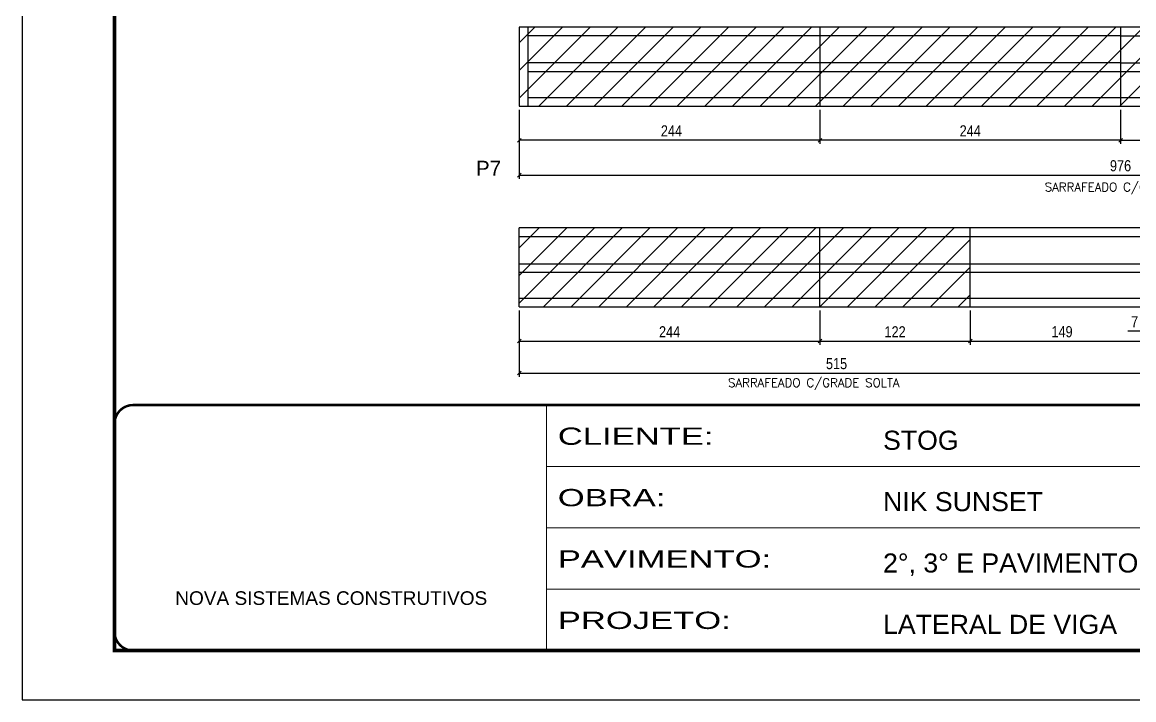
# Model space of a CAD drawing. Extents: x -10448 to -1189, y -11772 to 17235.
# Drawn here: x -8863 to -7961, y 863 to 1413 of the extents above; entities that cross this region are included whole.
import ezdxf

# ---------------------------------------------------------------- set-up
doc = ezdxf.new("R2010")
doc.units = 0
doc.linetypes.add('CONTINUO', pattern=[0])
doc.linetypes.add('DASHED', pattern=[0.75, 0.5, -0.25])
for name, color, linetype in [('5', 5, 'Continuous'), ('COTA', 241, 'Continuous'), ('Painéis', 200, 'Continuous'), ('Reaproveitamento', 251, 'Continuous'), ('SARR_2.2x7', 40, 'Continuous')]:
    doc.layers.add(name, color=color, linetype=linetype)
doc.layers.add('Folhas', color=255, linetype='Continuous', lineweight=9)
doc.layers.add('SARRAFO DE PRESSAO', color=251, linetype='DASHED', lineweight=9)
doc.layers.add('Laje_Perimetro', color=7, linetype='Continuous', plot=False)
doc.styles.add('ARIAL', font='arial.ttf')
doc.styles.add('COTA TECNICA-50', font='techl___.ttf', dxfattribs={"height": 9})
doc.styles.add('Romans', font='romans.shx')
doc.styles.get("Standard").update_dxf_attribs({"font": 'arial.ttf'})
doc.styles.add('Tecnologia', font='')
doc.styles.get('Tecnologia').set_extended_font_data('Forgotten Futurist')
doc.dimstyles.new('COTA PAINEL-50', dxfattribs={"dimtxt": 9, "dimasz": 3, "dimexe": 3, "dimexo": 3, "dimgap": 3, "dimtad": 1, "dimdec": 1, "dimzin": 12, "dimdsep": 46, "dimtxsty": 'COTA TECNICA-50', "dimblk1": 'OBLIQUE', "dimblk2": 'OBLIQUE', "dimsah": 1, "dimcen": 0.9, "dimclrd": 4, "dimclre": 4, "dimclrt": 240, "dimadec": 1, "dimazin": 3, "dimtfac": 1, "dimtdec": 1, "dimtmove": 0, "dimatfit": 3, "dimfxl": 1, "dimtolj": 1, "dimtzin": 12, "dimarcsym": 0})
pattern_1 = [(45, (-139469.283, -18437.76), (-11.2253202, 11.2253202), [])]
pattern_2 = [(45, (-139469.283, -18424.684), (-11.2253202, 11.2253202), [])]

# ---------------------------------------------------------------- blocks, each defined once
blk = doc.blocks.new('9999999999')
at = {"color": 30, "linetype": 'CONTINUO'}
for p, q in [((98564.56, 34230.21), (98564.56, 34429.45)), ((98564.56, 34379.64), (99583.98, 34379.64)), ((98564.56, 34329.83), (99487.98, 34329.83)), ((98564.56, 34280.02), (99487.98, 34280.02))]:
    blk.add_line(p, q, dxfattribs=at)
at = {"color": 30, "linetype": 'CONTINUO', "const_width": 2}
blk.add_lwpolyline([(99583.98, 34230.21), (99583.98, 34414.45, 0.414214), (99568.98, 34429.45), (98228.98, 34429.45, 0.414214), (98213.98, 34414.45), (98213.98, 34245.21, 0.414214), (98228.98, 34230.21), (99583.98, 34230.21)], format="xyb", dxfattribs=at)
at = {"layer": 'Folhas'}
blk.add_lwpolyline([(98138.98, 34190.21), (99623.98, 34190.21), (99623.98, 35240.21), (98138.98, 35240.21)], close=True, dxfattribs=at)
at = {"layer": 'Folhas', "color": 30, "const_width": 3}
blk.add_lwpolyline([(98213.98, 34230.21), (99583.98, 34230.21), (99583.98, 35200.21), (98213.98, 35200.21)], close=True, dxfattribs=at)
at = {"color": 7, "linetype": 'Continuous', "ltscale": 5, "style": 'ARIAL'}
for s, height, p in [('STOG', 15.483, (98837.68, 34393.13)), ('NIK SUNSET', 15.483, (98837.68, 34343.32)), ('2°, 3° E PAVIMENTO TIPO', 15.4829, (98837.68, 34293.51)), ('NOVA SISTEMAS CONSTRUTIVOS', 11.0592, (98263.19, 34267.21)), ('LATERAL DE VIGA', 15.4829, (98837.68, 34243.7))]:
    blk.add_text(s, height=height, dxfattribs=at).set_placement(p)
at = {"layer": 'Folhas', "color": 7, "style": 'Tecnologia', "width": 1.5}
for s, p in [('CLIENTE:', (98573.65, 34397.17)), ('OBRA:', (98573.65, 34347.31)), ('PAVIMENTO:', (98573.65, 34297.5)), ('PROJETO:', (98573.65, 34247.69))]:
    blk.add_text(s, height=14, dxfattribs=at).set_placement(p)
blk = doc.blocks.new('_Oblique')
at = {"color": 0, "linetype": 'ByBlock', "lineweight": -2}
blk.add_line((-0.5, -0.5), (0.5, 0.5), dxfattribs=at)
blk = doc.blocks.new('*D925')
at = {"layer": 'COTA', "color": 4, "linetype": 'ByBlock', "lineweight": -2, "transparency": 16777216}
for p, q in [((-8459.84, 1341.72), (-8459.84, 1314)), ((-8215.84, 1341.72), (-8215.84, 1314)), ((-8215.84, 1317), (-8459.84, 1317))]:
    blk.add_line(p, q, dxfattribs=at)
at = {"layer": 'Defpoints', "color": 0, "linetype": 'ByBlock', "transparency": 16777216}
for p in [(-8459.84, 1344.72), (-8215.84, 1344.72), (-8459.84, 1317)]:
    blk.add_point(p, dxfattribs=at)
at = {"layer": 'COTA', "color": 4, "linetype": 'ByBlock', "lineweight": -2, "transparency": 16777216, "xscale": 3, "yscale": 3, "zscale": 3, "rotation": 180}
blk.add_blockref('_Oblique', (-8459.84, 1317), dxfattribs=at)
at = {"layer": 'COTA', "color": 4, "linetype": 'ByBlock', "lineweight": -2, "transparency": 16777216, "xscale": 3, "yscale": 3, "zscale": 3}
blk.add_blockref('_Oblique', (-8215.84, 1317), dxfattribs=at)
at = {"layer": 'COTA', "color": 240, "linetype": 'ByBlock', "transparency": 16777216, "insert": (-8336.34, 1324.57), "char_height": 9, "attachment_point": 5, "style": 'COTA TECNICA-50'}
blk.add_mtext('\\A1;244', dxfattribs=at)
blk = doc.blocks.new('*D926')
at = {"layer": 'COTA', "color": 4, "linetype": 'ByBlock', "lineweight": -2, "transparency": 16777216}
for p, q in [((-7971.84, 1341.72), (-7971.84, 1314)), ((-7727.84, 1341.72), (-7727.84, 1314)), ((-7971.84, 1317), (-7727.84, 1317))]:
    blk.add_line(p, q, dxfattribs=at)
at = {"layer": 'Defpoints', "color": 0, "linetype": 'ByBlock', "transparency": 16777216}
for p in [(-7971.84, 1344.72), (-7727.84, 1344.72), (-7727.84, 1317)]:
    blk.add_point(p, dxfattribs=at)
at = {"layer": 'COTA', "color": 4, "linetype": 'ByBlock', "lineweight": -2, "transparency": 16777216, "xscale": 3, "yscale": 3, "zscale": 3, "rotation": 180}
blk.add_blockref('_Oblique', (-7971.84, 1317), dxfattribs=at)
at = {"layer": 'COTA', "color": 4, "linetype": 'ByBlock', "lineweight": -2, "transparency": 16777216, "xscale": 3, "yscale": 3, "zscale": 3}
blk.add_blockref('_Oblique', (-7727.84, 1317), dxfattribs=at)
at = {"layer": 'COTA', "color": 240, "linetype": 'ByBlock', "transparency": 16777216, "insert": (-7849.84, 1324.57), "char_height": 9, "attachment_point": 5, "style": 'COTA TECNICA-50'}
blk.add_mtext('\\A1;244', dxfattribs=at)
blk = doc.blocks.new('*D927')
at = {"layer": 'COTA', "color": 4, "linetype": 'ByBlock', "lineweight": -2, "transparency": 16777216}
for p, q in [((-8215.84, 1341.72), (-8215.84, 1314)), ((-7971.84, 1341.72), (-7971.84, 1314)), ((-7971.84, 1317), (-8215.84, 1317))]:
    blk.add_line(p, q, dxfattribs=at)
at = {"layer": 'Defpoints', "color": 0, "linetype": 'ByBlock', "transparency": 16777216}
for p in [(-8215.84, 1344.72), (-7971.84, 1344.72), (-8215.84, 1317)]:
    blk.add_point(p, dxfattribs=at)
at = {"layer": 'COTA', "color": 4, "linetype": 'ByBlock', "lineweight": -2, "transparency": 16777216, "xscale": 3, "yscale": 3, "zscale": 3, "rotation": 180}
blk.add_blockref('_Oblique', (-8215.84, 1317), dxfattribs=at)
at = {"layer": 'COTA', "color": 4, "linetype": 'ByBlock', "lineweight": -2, "transparency": 16777216, "xscale": 3, "yscale": 3, "zscale": 3}
blk.add_blockref('_Oblique', (-7971.84, 1317), dxfattribs=at)
at = {"layer": 'COTA', "color": 240, "linetype": 'ByBlock', "transparency": 16777216, "insert": (-8093.84, 1324.57), "char_height": 9, "attachment_point": 5, "style": 'COTA TECNICA-50'}
blk.add_mtext('\\A1;244', dxfattribs=at)
blk = doc.blocks.new('*D928')
at = {"layer": 'COTA', "color": 4, "linetype": 'ByBlock', "lineweight": -2, "transparency": 16777216}
for p, q in [((-8215.84, 1178.76), (-8215.84, 1150.89)), ((-8093.84, 1178.76), (-8093.84, 1150.89)), ((-8215.84, 1153.89), (-8093.84, 1153.89))]:
    blk.add_line(p, q, dxfattribs=at)
at = {"layer": 'Defpoints', "color": 0, "linetype": 'ByBlock', "transparency": 16777216}
for p in [(-8215.84, 1181.76), (-8093.84, 1181.76), (-8093.84, 1153.89)]:
    blk.add_point(p, dxfattribs=at)
at = {"layer": 'COTA', "color": 4, "linetype": 'ByBlock', "lineweight": -2, "transparency": 16777216, "xscale": 3, "yscale": 3, "zscale": 3, "rotation": 180}
blk.add_blockref('_Oblique', (-8215.84, 1153.89), dxfattribs=at)
at = {"layer": 'COTA', "color": 4, "linetype": 'ByBlock', "lineweight": -2, "transparency": 16777216, "xscale": 3, "yscale": 3, "zscale": 3}
blk.add_blockref('_Oblique', (-8093.84, 1153.89), dxfattribs=at)
at = {"layer": 'COTA', "color": 240, "linetype": 'ByBlock', "transparency": 16777216, "insert": (-8154.84, 1161.44), "char_height": 9, "attachment_point": 5, "style": 'COTA TECNICA-50'}
blk.add_mtext('\\A1;122', dxfattribs=at)
blk = doc.blocks.new('*D1988')
at = {"layer": 'COTA', "color": 4, "linetype": 'ByBlock', "lineweight": -2, "transparency": 16777216}
for p, q in [((-8459.84, 1178.76), (-8459.84, 1150.89)), ((-8215.84, 1178.76), (-8215.84, 1150.89)), ((-8459.84, 1153.89), (-8215.84, 1153.89))]:
    blk.add_line(p, q, dxfattribs=at)
at = {"layer": 'Defpoints', "color": 0, "linetype": 'ByBlock', "transparency": 16777216}
for p in [(-8459.84, 1181.76), (-8215.84, 1181.76), (-8215.84, 1153.89)]:
    blk.add_point(p, dxfattribs=at)
at = {"layer": 'COTA', "color": 4, "linetype": 'ByBlock', "lineweight": -2, "transparency": 16777216, "xscale": 3, "yscale": 3, "zscale": 3, "rotation": 180}
blk.add_blockref('_Oblique', (-8459.84, 1153.89), dxfattribs=at)
at = {"layer": 'COTA', "color": 4, "linetype": 'ByBlock', "lineweight": -2, "transparency": 16777216, "xscale": 3, "yscale": 3, "zscale": 3}
blk.add_blockref('_Oblique', (-8215.84, 1153.89), dxfattribs=at)
at = {"layer": 'COTA', "color": 240, "linetype": 'ByBlock', "transparency": 16777216, "insert": (-8337.84, 1161.46), "char_height": 9, "attachment_point": 5, "style": 'COTA TECNICA-50'}
blk.add_mtext('\\A1;244', dxfattribs=at)
blk = doc.blocks.new('*D1991')
at = {"layer": 'COTA', "color": 4, "linetype": 'ByBlock', "lineweight": -2, "transparency": 16777216}
for p, q in [((-8459.84, 1341.72), (-8459.84, 1285.6)), ((-7483.84, 1341.72), (-7483.84, 1285.6)), ((-8459.84, 1288.6), (-7483.84, 1288.6))]:
    blk.add_line(p, q, dxfattribs=at)
at = {"layer": 'Defpoints', "color": 0, "linetype": 'ByBlock', "transparency": 16777216}
for p in [(-8459.84, 1344.72), (-7483.84, 1344.72), (-7483.84, 1288.6)]:
    blk.add_point(p, dxfattribs=at)
at = {"layer": 'COTA', "color": 4, "linetype": 'ByBlock', "lineweight": -2, "transparency": 16777216, "xscale": 3, "yscale": 3, "zscale": 3, "rotation": 180}
blk.add_blockref('_Oblique', (-8459.84, 1288.6), dxfattribs=at)
at = {"layer": 'COTA', "color": 4, "linetype": 'ByBlock', "lineweight": -2, "transparency": 16777216, "xscale": 3, "yscale": 3, "zscale": 3}
blk.add_blockref('_Oblique', (-7483.84, 1288.6), dxfattribs=at)
at = {"layer": 'COTA', "color": 240, "linetype": 'ByBlock', "transparency": 16777216, "insert": (-7971.84, 1296.22), "char_height": 9, "attachment_point": 5, "style": 'COTA TECNICA-50'}
blk.add_mtext('\\A1;976', dxfattribs=at)
blk = doc.blocks.new('*D1992')
at = {"layer": 'COTA', "color": 4, "linetype": 'ByBlock', "lineweight": -2, "transparency": 16777216}
for p, q in [((-8459.84, 1178.76), (-8459.84, 1124.99)), ((-7944.84, 1178.76), (-7944.84, 1124.99)), ((-8459.84, 1127.99), (-7944.84, 1127.99))]:
    blk.add_line(p, q, dxfattribs=at)
at = {"layer": 'Defpoints', "color": 0, "linetype": 'ByBlock', "transparency": 16777216}
for p in [(-8459.84, 1181.76), (-7944.84, 1181.76), (-7944.84, 1127.99)]:
    blk.add_point(p, dxfattribs=at)
at = {"layer": 'COTA', "color": 4, "linetype": 'ByBlock', "lineweight": -2, "transparency": 16777216, "xscale": 3, "yscale": 3, "zscale": 3, "rotation": 180}
blk.add_blockref('_Oblique', (-8459.84, 1127.99), dxfattribs=at)
at = {"layer": 'COTA', "color": 4, "linetype": 'ByBlock', "lineweight": -2, "transparency": 16777216, "xscale": 3, "yscale": 3, "zscale": 3}
blk.add_blockref('_Oblique', (-7944.84, 1127.99), dxfattribs=at)
at = {"layer": 'COTA', "color": 240, "linetype": 'ByBlock', "transparency": 16777216, "insert": (-8202.34, 1135.59), "char_height": 9, "attachment_point": 5, "style": 'COTA TECNICA-50'}
blk.add_mtext('\\A1;515', dxfattribs=at)
blk = doc.blocks.new('*D1993')
at = {"layer": 'COTA', "color": 4, "linetype": 'ByBlock', "lineweight": -2, "transparency": 16777216}
for p, q in [((-8093.84, 1178.76), (-8093.84, 1150.89)), ((-7944.84, 1178.76), (-7944.84, 1150.89)), ((-8093.84, 1153.89), (-7944.84, 1153.89))]:
    blk.add_line(p, q, dxfattribs=at)
at = {"layer": 'Defpoints', "color": 0, "linetype": 'ByBlock', "transparency": 16777216}
for p in [(-8093.84, 1181.76), (-7944.84, 1181.76), (-7944.84, 1153.89)]:
    blk.add_point(p, dxfattribs=at)
at = {"layer": 'COTA', "color": 4, "linetype": 'ByBlock', "lineweight": -2, "transparency": 16777216, "xscale": 3, "yscale": 3, "zscale": 3, "rotation": 180}
blk.add_blockref('_Oblique', (-8093.84, 1153.89), dxfattribs=at)
at = {"layer": 'COTA', "color": 4, "linetype": 'ByBlock', "lineweight": -2, "transparency": 16777216, "xscale": 3, "yscale": 3, "zscale": 3}
blk.add_blockref('_Oblique', (-7944.84, 1153.89), dxfattribs=at)
at = {"layer": 'COTA', "color": 240, "linetype": 'ByBlock', "transparency": 16777216, "insert": (-8019.34, 1161.48), "char_height": 9, "attachment_point": 5, "style": 'COTA TECNICA-50'}
blk.add_mtext('\\A1;149', dxfattribs=at)
blk = doc.blocks.new('*D1994')
at = {"layer": 'COTA', "color": 4, "linetype": 'ByBlock', "lineweight": -2, "transparency": 16777216}
for p, q in [((-7951.84, 1178.76), (-7951.84, 1159.01)), ((-7944.84, 1178.76), (-7944.84, 1159.01)), ((-7951.84, 1162.01), (-7966, 1162.01)), ((-7944.84, 1162.01), (-7951.84, 1162.01))]:
    blk.add_line(p, q, dxfattribs=at)
at = {"layer": 'Defpoints', "color": 0, "linetype": 'ByBlock', "transparency": 16777216}
for p in [(-7951.84, 1181.76), (-7944.84, 1181.76), (-7951.84, 1162.01)]:
    blk.add_point(p, dxfattribs=at)
at = {"layer": 'COTA', "color": 4, "linetype": 'ByBlock', "lineweight": -2, "transparency": 16777216, "xscale": 3, "yscale": 3, "zscale": 3, "rotation": 180}
blk.add_blockref('_Oblique', (-7951.84, 1162.01), dxfattribs=at)
at = {"layer": 'COTA', "color": 4, "linetype": 'ByBlock', "lineweight": -2, "transparency": 16777216, "xscale": 3, "yscale": 3, "zscale": 3}
blk.add_blockref('_Oblique', (-7944.84, 1162.01), dxfattribs=at)
at = {"layer": 'COTA', "color": 240, "linetype": 'ByBlock', "transparency": 16777216, "insert": (-7960.42, 1169.58), "char_height": 9, "attachment_point": 5, "style": 'COTA TECNICA-50'}
blk.add_mtext('\\A1;7', dxfattribs=at)

msp = doc.modelspace()

# ---------------------------------------------------------------- hatches: boundary and pattern name
at = {"layer": 'Reaproveitamento', "linetype": 'ByBlock'}
h = msp.add_hatch(dxfattribs=at)
h.set_pattern_fill('ANSI31', color=256, scale=5)
h.set_pattern_definition(pattern_1)
h.paths.add_polyline_path([(-8215.84, 1344.72), (-8215.84, 1408.72), (-8459.84, 1408.72), (-8459.84, 1344.72)])
h = msp.add_hatch(dxfattribs=at)
h.set_pattern_fill('ANSI31', color=256, scale=5)
h.set_pattern_definition(pattern_1)
h.paths.add_polyline_path([(-7971.84, 1344.72), (-7971.84, 1408.72), (-8215.84, 1408.72), (-8215.84, 1344.72)])
h = msp.add_hatch(dxfattribs=at)
h.set_pattern_fill('ANSI31', color=256, scale=5)
h.set_pattern_definition(pattern_1)
h.paths.add_polyline_path([(-7727.84, 1344.72), (-7727.84, 1408.72), (-7971.84, 1408.72), (-7971.84, 1344.72)])
h = msp.add_hatch(dxfattribs=at)
h.set_pattern_fill('ANSI31', color=256, scale=5)
h.set_pattern_definition(pattern_2)
h.paths.add_polyline_path([(-8215.84, 1181.76), (-8215.84, 1245.76), (-8459.84, 1245.76), (-8459.84, 1181.76)])
h = msp.add_hatch(dxfattribs=at)
h.set_pattern_fill('ANSI31', color=256, scale=5)
h.set_pattern_definition(pattern_2)
h.paths.add_polyline_path([(-8215.84, 1245.76), (-8215.84, 1181.76), (-8093.84, 1181.76), (-8093.84, 1245.76)])

# ---------------------------------------------------------------- linework, layer by layer
at = {"layer": 'Laje_Perimetro'}
msp.add_lwpolyline([(-7378.28, 1912.75), (-8863.28, 1912.75), (-8863.28, 862.75), (-7378.28, 862.75)], close=True, dxfattribs=at)
at = {"layer": 'Painéis', "linetype": 'Continuous'}
for p, q in [((-8459.84, 1408.72), (-8459.84, 1344.72)), ((-7483.84, 1408.72), (-8459.84, 1408.72)), ((-8215.84, 1408.72), (-8215.84, 1344.72)), ((-7971.84, 1408.72), (-7971.84, 1344.72)), ((-8459.84, 1344.72), (-7483.84, 1344.72)), ((-8459.84, 1181.76), (-8459.84, 1245.76)), ((-7944.84, 1245.76), (-8459.84, 1245.76)), ((-8215.84, 1181.76), (-8215.84, 1245.76)), ((-8093.84, 1181.76), (-8093.84, 1245.76)), ((-8459.84, 1181.76), (-7944.84, 1181.76))]:
    msp.add_line(p, q, dxfattribs=at)
at = {"layer": 'SARR_2.2x7', "linetype": 'Continuous'}
for p, q in [((-8452.84, 1408.72), (-8452.84, 1344.72)), ((-7971.84, 1401.72), (-7727.84, 1401.72)), ((-7971.84, 1379.72), (-7727.84, 1379.72)), ((-7971.84, 1372.72), (-7727.84, 1372.72)), ((-7971.84, 1351.72), (-7727.84, 1351.72)), ((-8459.84, 1238.76), (-8215.84, 1238.76)), ((-8215.84, 1238.76), (-8093.84, 1238.76)), ((-8093.84, 1238.76), (-7944.84, 1238.76)), ((-8459.84, 1216.76), (-8215.84, 1216.76)), ((-8459.84, 1209.76), (-8215.84, 1209.76)), ((-8215.84, 1216.76), (-8093.84, 1216.76)), ((-8215.84, 1209.76), (-8093.84, 1209.76)), ((-8093.84, 1216.76), (-7944.84, 1216.76)), ((-8093.84, 1209.76), (-7944.84, 1209.76)), ((-8459.84, 1188.76), (-8215.84, 1188.76)), ((-8215.84, 1188.76), (-8093.84, 1188.76)), ((-8093.84, 1188.76), (-7944.84, 1188.76))]:
    msp.add_line(p, q, dxfattribs=at)
for points in [[(-8215.84, 1401.72), (-8452.84, 1401.72)], [(-7971.84, 1401.72), (-8215.84, 1401.72)], [(-8215.84, 1379.72), (-8452.84, 1379.72)], [(-8452.84, 1372.72), (-8215.84, 1372.72)], [(-7971.84, 1379.72), (-8215.84, 1379.72)], [(-8215.84, 1372.72), (-7971.84, 1372.72)], [(-8452.84, 1351.72), (-8215.84, 1351.72)], [(-8215.84, 1351.72), (-7971.84, 1351.72)]]:
    msp.add_lwpolyline(points, dxfattribs=at)

# ---------------------------------------------------------------- block references
at = {"layer": 'SARRAFO DE PRESSAO', "color": 6, "linetype": 'ByBlock'}
msp.add_blockref('9999999999', (-107002.26, -33327.45), dxfattribs=at)

# ---------------------------------------------------------------- texts
at = {"layer": '5', "linetype": 'Continuous'}
msp.add_text('P7', height=12, rotation=0.00004, dxfattribs=at).set_placement((-8495.07, 1288.28))
at = {"layer": 'Painéis', "color": 1, "char_height": 7, "attachment_point": 5, "style": 'Romans'}
for insert in [(-7963.73, 1277.81), (-8220.8, 1118.96)]:
    msp.add_mtext('\\A1;SARRAFEADO C/GRADE SOLTA', dxfattribs=dict(at, insert=insert))

# ---------------------------------------------------------------- dimensions: what is measured, and where the dimension line sits
at = {"layer": 'COTA', "linetype": 'ByBlock'}
for base, p1, p2, picture, middle in [((-8459.84, 1317), (-8215.84, 1344.72), (-8459.84, 1344.72), '*D925', (-8336.34, 1317)), ((-8215.84, 1317), (-7971.84, 1344.72), (-8215.84, 1344.72), '*D927', (-8093.84, 1317))]:
    dim = msp.add_linear_dim(base=base, p1=p1, p2=p2, dimstyle='COTA PAINEL-50', override={"dimarcsym": 1}, dxfattribs=at)
    dim.commit()
    dim.dimension.update_dxf_attribs({"geometry": picture, "text_midpoint": middle, "dimtype": 160})
for base, p1, p2, picture, middle in [((-7483.84, 1288.6), (-8459.84, 1344.72), (-7483.84, 1344.72), '*D1991', (-7971.84, 1296.22)), ((-8215.84, 1153.89), (-8459.84, 1181.76), (-8215.84, 1181.76), '*D1988', (-8337.84, 1161.46)), ((-7944.84, 1127.99), (-8459.84, 1181.76), (-7944.84, 1181.76), '*D1992', (-8202.34, 1135.59)), ((-7944.84, 1153.89), (-8093.84, 1181.76), (-7944.84, 1181.76), '*D1993', (-8019.34, 1161.48)), ((-7951.84, 1162.01), (-7944.84, 1181.76), (-7951.84, 1181.76), '*D1994', (-7960.42, 1169.58))]:
    dim = msp.add_linear_dim(base=base, p1=p1, p2=p2, dimstyle='COTA PAINEL-50', dxfattribs=at)
    dim.commit()
    dim.dimension.update_dxf_attribs({"geometry": picture, "text_midpoint": middle})
for base, p1, p2, picture, middle in [((-7727.84, 1317), (-7971.84, 1344.72), (-7727.84, 1344.72), '*D926', (-7849.84, 1324.57)), ((-8093.84, 1153.89), (-8215.84, 1181.76), (-8093.84, 1181.76), '*D928', (-8154.84, 1161.44))]:
    dim = msp.add_linear_dim(base=base, p1=p1, p2=p2, dimstyle='COTA PAINEL-50', override={"dimarcsym": 1}, dxfattribs=at)
    dim.commit()
    dim.dimension.update_dxf_attribs({"geometry": picture, "text_midpoint": middle})

doc.saveas('drawing.dxf')
